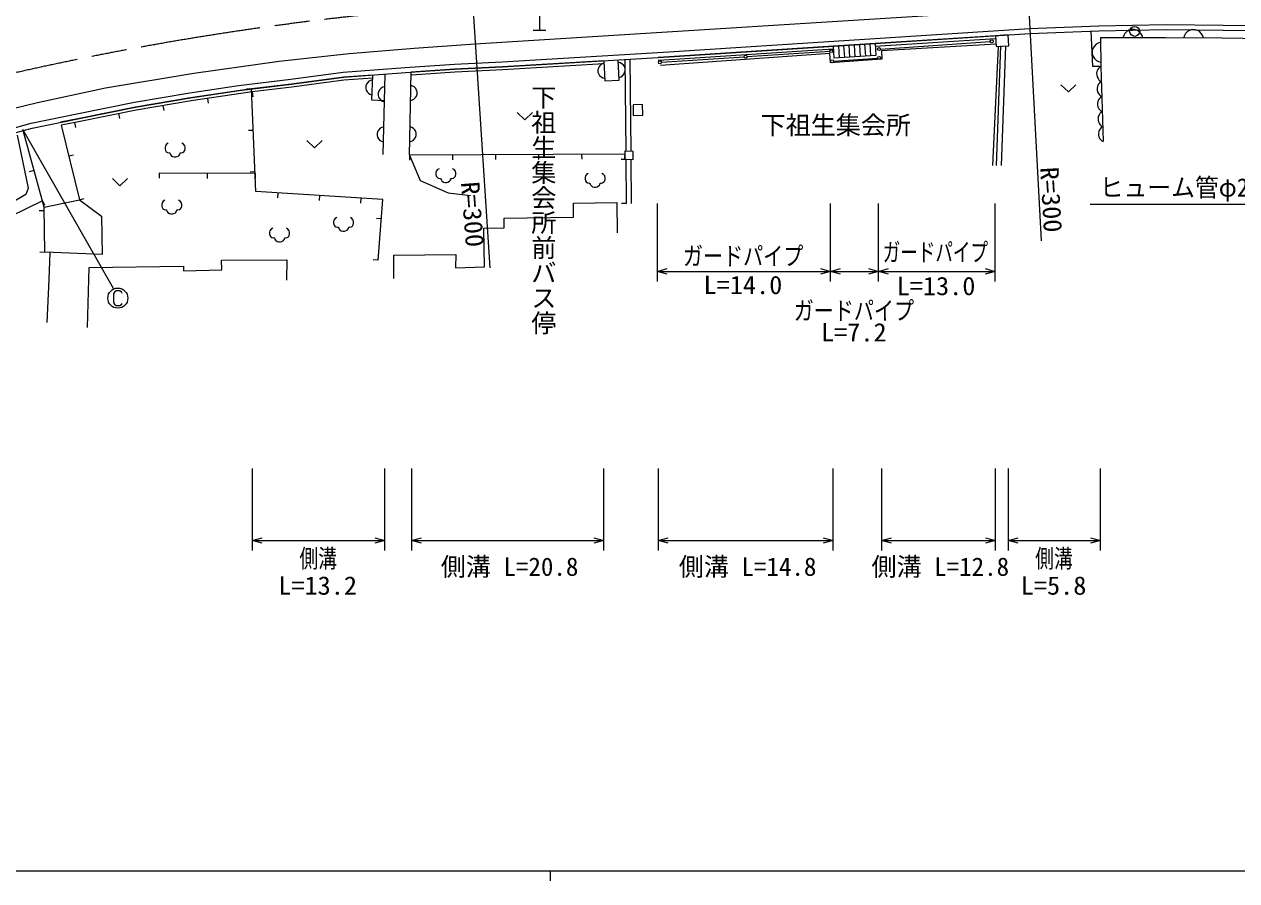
# Model space of a CAD drawing. Units: millimetres, scale not verified. Extents: x 40000 to 680000, y 20000 to 380000.
# Drawn here: x 215554 to 336494, y 204000 to 289452 of the extents above; entities that cross this region are included whole.
import ezdxf
from ezdxf.enums import TextEntityAlignment as Align

# ---------------------------------------------------------------- set-up
doc = ezdxf.new("R2010")
doc.units = ezdxf.units.MM
doc.header["$LTSCALE"] = 1000
doc.linetypes.add('CHAIN', pattern=[18.5, 12, -1.5, 3.5, -1.5])
for name, color, linetype, lineweight in [('M-BGD', 7, 'Continuous', 13), ('M-BGD-EXST', 7, 'Continuous', 13), ('M-BMK', 2, 'CHAIN', 13), ('M-STR-HTXT', 7, 'Continuous', 13), ('M-STR-STRC', 7, 'Continuous', 13), ('M-TTL-BAND', 7, 'Continuous', 13)]:
    doc.layers.add(name, color=color, linetype=linetype, lineweight=lineweight)
doc.layers.add('M-BGD-HTXT', color=7, linetype='Continuous')
doc.styles.add('@ＭＳ ゴシック', font='')
doc.styles.add('ＭＳ ゴシック', font='')
doc.styles.get('@ＭＳ ゴシック').set_extended_font_data('@MS Gothic')
doc.styles.get('ＭＳ ゴシック').set_extended_font_data('MS Gothic')

msp = doc.modelspace()

# ---------------------------------------------------------------- linework, layer by layer
at = {"layer": 'M-BGD'}
for p, q in [((266941, 291238), (266941, 288858)), ((315829, 289032), (322722, 289285)), ((322722, 289285), (329456, 289411)), ((329456, 289411), (335139, 289369)), ((335139, 289369), (341021, 289285)), ((266311, 288858), (267571, 288858)), ((279851, 286707), (315829, 289032)), ((279882, 286208), (315854, 288533)), ((312421, 288311), (300425, 287536)), ((312440, 288012), (300444, 287236)), ((313692, 288393), (312421, 288311)), ((312421, 288311), (312491, 287217)), ((313763, 287300), (313692, 288393)), ((315854, 288533), (322736, 288785)), ((321965, 288757), (322736, 288785)), ((322133, 285235), (321965, 288757)), ((322736, 288785), (329459, 288911)), ((322736, 288785), (329459, 288911)), ((329386, 288085), (322894, 288085)), ((322894, 288085), (322951, 285235)), ((325220, 288325), (325140, 288085)), ((325340, 288525), (325220, 288325)), ((325540, 288725), (325340, 288525)), ((325740, 288845), (325540, 288725)), ((325980, 288925), (325740, 288845)), ((326300, 288925), (325980, 288925)), ((326540, 288845), (326300, 288925)), ((326740, 288725), (326540, 288845)), ((326940, 288525), (326740, 288725)), ((327060, 288325), (326940, 288525)), ((327140, 288085), (327060, 288325)), ((335001, 288056), (329386, 288085)), ((329459, 288911), (335132, 288869)), ((329459, 288911), (335132, 288869)), ((331274, 288315), (331193, 288076)), ((331395, 288515), (331274, 288315)), ((331596, 288714), (331395, 288515)), ((331797, 288833), (331596, 288714)), ((332037, 288911), (331797, 288833)), ((332357, 288910), (332037, 288911)), ((332597, 288829), (332357, 288910)), ((332796, 288708), (332597, 288829)), ((332995, 288507), (332796, 288708)), ((333114, 288306), (332995, 288507)), ((333193, 288066), (333114, 288306)), ((341801, 287944), (335001, 288056)), ((335132, 288869), (341014, 288785)), ((335132, 288869), (341014, 288785)), ((263240, 285712), (279851, 286707)), ((296235, 287265), (279882, 286208)), ((296254, 286966), (279900, 285909)), ((287646, 286223), (295891, 286763)), ((300425, 287536), (296235, 287265)), ((296235, 287265), (296312, 286067)), ((296759, 287299), (296836, 286101)), ((297282, 287333), (297360, 286135)), ((297806, 287367), (297883, 286169)), ((298330, 287400), (298407, 286203)), ((298854, 287434), (298931, 286237)), ((299377, 287468), (299455, 286271)), ((299901, 287502), (299979, 286304)), ((300425, 287536), (300502, 286338)), ((300961, 286978), (311908, 287736)), ((312475, 287462), (301056, 286786)), ((301056, 286786), (301081, 285960)), ((312162, 275355), (312714, 287232)), ((312491, 287217), (313763, 287300)), ((312543, 275371), (312958, 287297)), ((313043, 275354), (313458, 287280)), ((322155, 287045), (322080, 286803)), ((322080, 286803), (322086, 286483)), ((322271, 287247), (322155, 287045)), ((322467, 287451), (322271, 287247)), ((322664, 287575), (322467, 287451)), ((322903, 287660), (322664, 287575)), ((253551, 285120), (258456, 285471)), ((258456, 285471), (263240, 285712)), ((263267, 285213), (279882, 286208)), ((273355, 285817), (263267, 285213)), ((273373, 285518), (263283, 284914)), ((273191, 285493), (273045, 285396)), ((273367, 285562), (273191, 285493)), ((273355, 285817), (273455, 283809)), ((274906, 283884), (274809, 285904)), ((275004, 285592), (274822, 285644)), ((275159, 285509), (275004, 285592)), ((275316, 285367), (275159, 285509)), ((275606, 276757), (275482, 285968)), ((276106, 276764), (275982, 285975)), ((279882, 286208), (278779, 286142)), ((279900, 285909), (278797, 285843)), ((295904, 286536), (279008, 285335)), ((279101, 285663), (287346, 286203)), ((295979, 285585), (295904, 286536)), ((301081, 285960), (295979, 285585)), ((296287, 285762), (300662, 286081)), ((300502, 286338), (296312, 286067)), ((322086, 286483), (322171, 286245)), ((322171, 286245), (322295, 286047)), ((322295, 286047), (322499, 285851)), ((322499, 285851), (322701, 285735)), ((322701, 285735), (322942, 285660)), ((242159, 283961), (247364, 284662)), ((247364, 284662), (253551, 285120)), ((247416, 284164), (253586, 284622)), ((250296, 284378), (247416, 284164)), ((250296, 284378), (250194, 281926)), ((251527, 284469), (251327, 276456)), ((253586, 284622), (258481, 284971)), ((253979, 276406), (254155, 284662)), ((258481, 284971), (254155, 284662)), ((258502, 284672), (254177, 284363)), ((258481, 284971), (263267, 285213)), ((263267, 285213), (258481, 284971)), ((263283, 284914), (258502, 284672)), ((272821, 285084), (272770, 284902)), ((272770, 284902), (272782, 284662)), ((272782, 284662), (272851, 284485)), ((272903, 285239), (272821, 285084)), ((272851, 284485), (272948, 284340)), ((273045, 285396), (272903, 285239)), ((272948, 284340), (273105, 284198)), ((274893, 284145), (275070, 284214)), ((275070, 284214), (275216, 284311)), ((275216, 284311), (275359, 284468)), ((275413, 285221), (275316, 285367)), ((275359, 284468), (275441, 284622)), ((275481, 285044), (275413, 285221)), ((275441, 284622), (275493, 284805)), ((275493, 284805), (275481, 285044)), ((322951, 285235), (322133, 285235)), ((322545, 284742), (322521, 284562)), ((322521, 284562), (322526, 284382)), ((322526, 284382), (322562, 284203)), ((322630, 284925), (322545, 284742)), ((322716, 285048), (322630, 284925)), ((322804, 285140), (322716, 285048)), ((322951, 285235), (322804, 285140)), ((322951, 285235), (323175, 277774)), ((232062, 282614), (236915, 283342)), ((236915, 283342), (242159, 283961)), ((236982, 282847), (242226, 283465)), ((242226, 283465), (238234, 282994)), ((242261, 283167), (238273, 282697)), ((242226, 283465), (247416, 284164)), ((247416, 284164), (242226, 283465)), ((247447, 283866), (242261, 283167)), ((250318, 284079), (247447, 283866)), ((249620, 283298), (249610, 283058)), ((249610, 283058), (249663, 282876)), ((249688, 283476), (249620, 283298)), ((249784, 283622), (249688, 283476)), ((249940, 283765), (249784, 283622)), ((250094, 283849), (249940, 283765)), ((250276, 283901), (250094, 283849)), ((251162, 283074), (251008, 282927)), ((251314, 283160), (251162, 283074)), ((251495, 283215), (251314, 283160)), ((254306, 283284), (254127, 283348)), ((254454, 283191), (254306, 283284)), ((254601, 283038), (254454, 283191)), ((254687, 282886), (254601, 283038)), ((273105, 284198), (273260, 284115)), ((273260, 284115), (273442, 284064)), ((273455, 283809), (274906, 283884)), ((318956, 283413), (319706, 282693)), ((319706, 282693), (320456, 283413)), ((322562, 284203), (322657, 284026)), ((322590, 283243), (322566, 283062)), ((322566, 283062), (322571, 282882)), ((322675, 283426), (322590, 283243)), ((322657, 284026), (322751, 283908)), ((322761, 283548), (322675, 283426)), ((322751, 283908), (322843, 283821)), ((322849, 283641), (322761, 283548)), ((322843, 283821), (322996, 283736)), ((322996, 283736), (322849, 283641)), ((226554, 281671), (232062, 282614)), ((226646, 281179), (232141, 282121)), ((232141, 282121), (226646, 281179)), ((232188, 281824), (226701, 280884)), ((232188, 281824), (226701, 280884)), ((238234, 282994), (232141, 282121)), ((232141, 282121), (236982, 282847)), ((238273, 282697), (232188, 281824)), ((238273, 282697), (232188, 281824)), ((233821, 282059), (233892, 281564)), ((238234, 282994), (237734, 282973)), ((238670, 272777), (238234, 282994)), ((238273, 282697), (238344, 282202)), ((249663, 282876), (249746, 282722)), ((249746, 282722), (249890, 282566)), ((249890, 282566), (250036, 282470)), ((250036, 282470), (250213, 282403)), ((250194, 281926), (251462, 281857)), ((250850, 282601), (250844, 282361)), ((250844, 282361), (250899, 282180)), ((250914, 282780), (250850, 282601)), ((250899, 282180), (250986, 282028)), ((251008, 282927), (250914, 282780)), ((250986, 282028), (251132, 281874)), ((251132, 281874), (251280, 281780)), ((254095, 281848), (254276, 281904)), ((254276, 281904), (254428, 281991)), ((254428, 281991), (254581, 282138)), ((254581, 282138), (254674, 282286)), ((254674, 282286), (254738, 282465)), ((254743, 282705), (254687, 282886)), ((254738, 282465), (254743, 282705)), ((322571, 282882), (322607, 282703)), ((322607, 282703), (322702, 282526)), ((322720, 281926), (322635, 281744)), ((322702, 282526), (322796, 282409)), ((322806, 282049), (322720, 281926)), ((322796, 282409), (322888, 282322)), ((322894, 282142), (322806, 282049)), ((322888, 282322), (323041, 282236)), ((323041, 282236), (322894, 282142)), ((220792, 280513), (226554, 281671)), ((220891, 280023), (226646, 281179)), ((226646, 281179), (220891, 280023)), ((226701, 280884), (220952, 279729)), ((226701, 280884), (220952, 279729)), ((229382, 281344), (229466, 280851)), ((251280, 281780), (251458, 281716)), ((264734, 280643), (265484, 279923)), ((265484, 279923), (266234, 280643)), ((277230, 281430), (276279, 281405)), ((276279, 281405), (276307, 280358)), ((277257, 280383), (277230, 281430)), ((322635, 281744), (322611, 281563)), ((322611, 281563), (322616, 281383)), ((322616, 281383), (322652, 281204)), ((322652, 281204), (322747, 281027)), ((322747, 281027), (322841, 280910)), ((322841, 280910), (322933, 280822)), ((322939, 280642), (322851, 280550)), ((322933, 280822), (323086, 280737)), ((323086, 280737), (322939, 280642)), ((209251, 277682), (216230, 279568)), ((216230, 279568), (220792, 280513)), ((216346, 279082), (220891, 280023)), ((220891, 280023), (219173, 279667)), ((220952, 279729), (219234, 279374)), ((220952, 279729), (219234, 279374)), ((219234, 279374), (221056, 271944)), ((220551, 279646), (220652, 279157)), ((224959, 280535), (225057, 280044)), ((276307, 280358), (277257, 280383)), ((322680, 280245), (322656, 280064)), ((322656, 280064), (322661, 279884)), ((322661, 279884), (322697, 279705)), ((322765, 280427), (322680, 280245)), ((322697, 279705), (322792, 279528)), ((322851, 280550), (322765, 280427)), ((322792, 279528), (322886, 279410)), ((322886, 279410), (322978, 279323)), ((209381, 277199), (216346, 279082)), ((214861, 278370), (215946, 273082)), ((217533, 271211), (215442, 278838)), ((238411, 278857), (237911, 278836)), ((250750, 278595), (250744, 278355)), ((250744, 278355), (250800, 278173)), ((250815, 278773), (250750, 278595)), ((250800, 278173), (250886, 278021)), ((250908, 278921), (250815, 278773)), ((251062, 279067), (250908, 278921)), ((251214, 279153), (251062, 279067)), ((251396, 279209), (251214, 279153)), ((254217, 279156), (254039, 279220)), ((254365, 279063), (254217, 279156)), ((254512, 278909), (254365, 279063)), ((254599, 278758), (254512, 278909)), ((254586, 278158), (254650, 278336)), ((254655, 278576), (254599, 278758)), ((254650, 278336), (254655, 278576)), ((322725, 278745), (322701, 278564)), ((322701, 278564), (322706, 278384)), ((322706, 278384), (322742, 278205)), ((322810, 278928), (322725, 278745)), ((322742, 278205), (322837, 278028)), ((322896, 279050), (322810, 278928)), ((322984, 279143), (322896, 279050)), ((322978, 279323), (323131, 279238)), ((323131, 279238), (322984, 279143)), ((229637, 277332), (229597, 277172)), ((229597, 277172), (229597, 277012)), ((229597, 277012), (229637, 276852)), ((229757, 277492), (229637, 277332)), ((229917, 277572), (229757, 277492)), ((231437, 277492), (231277, 277572)), ((231557, 277332), (231437, 277492)), ((231597, 277172), (231557, 277332)), ((231557, 276852), (231597, 277012)), ((231597, 277012), (231597, 277172)), ((243755, 277846), (244505, 277126)), ((244505, 277126), (245255, 277846)), ((250886, 278021), (251032, 277867)), ((251032, 277867), (251180, 277774)), ((251180, 277774), (251358, 277709)), ((254007, 277720), (254188, 277776)), ((254188, 277776), (254340, 277863)), ((254340, 277863), (254493, 278010)), ((254493, 278010), (254586, 278158)), ((322837, 278028), (322931, 277911)), ((322931, 277911), (323023, 277824)), ((323023, 277824), (323176, 277738)), ((219985, 276312), (220470, 276431)), ((229637, 276852), (229717, 276732)), ((229717, 276732), (229837, 276652)), ((229837, 276652), (229997, 276612)), ((229997, 276612), (230077, 276612)), ((230077, 276612), (230117, 276492)), ((230117, 276492), (230197, 276372)), ((230197, 276372), (230357, 276252)), ((230357, 276252), (230517, 276212)), ((230517, 276212), (230677, 276212)), ((230677, 276212), (230797, 276252)), ((230797, 276252), (230957, 276332)), ((230957, 276332), (231037, 276412)), ((231037, 276412), (231077, 276492)), ((231077, 276492), (231117, 276612)), ((231117, 276612), (231197, 276612)), ((231197, 276612), (231357, 276652)), ((231357, 276652), (231477, 276732)), ((231477, 276732), (231557, 276852)), ((275447, 276506), (253979, 276406)), ((253979, 276406), (253981, 275906)), ((253979, 276406), (255029, 273854)), ((258272, 276426), (258274, 275926)), ((262566, 276446), (262568, 275946)), ((266859, 276466), (266862, 275966)), ((271153, 276486), (271155, 275986)), ((275606, 275958), (275106, 275955)), ((275455, 276783), (275431, 275980)), ((275431, 275980), (276282, 275955)), ((275447, 276506), (275449, 276006)), ((276305, 276758), (275455, 276783)), ((275632, 271575), (275606, 275958)), ((275632, 271575), (275606, 275958)), ((276132, 271578), (276106, 275961)), ((276282, 275955), (276305, 276758)), ((216537, 274844), (216055, 274712)), ((229019, 274587), (229017, 274087)), ((238595, 274552), (229019, 274587)), ((233807, 274569), (233805, 274069)), ((238587, 274720), (238088, 274699)), ((238595, 274552), (238593, 274052)), ((256645, 274790), (256605, 274630)), ((256605, 274630), (256605, 274470)), ((256765, 274950), (256645, 274790)), ((256925, 275030), (256765, 274950)), ((258445, 274950), (258285, 275030)), ((258565, 274790), (258445, 274950)), ((258605, 274630), (258565, 274790)), ((258605, 274470), (258605, 274630)), ((271808, 274555), (271648, 274475)), ((273328, 274475), (273168, 274555)), ((224342, 274066), (225092, 273346)), ((225092, 273346), (225842, 274066)), ((255029, 273854), (257830, 272629)), ((256605, 274470), (256645, 274310)), ((256645, 274310), (256725, 274190)), ((256725, 274190), (256845, 274110)), ((256845, 274110), (257005, 274070)), ((257005, 274070), (257085, 274070)), ((257085, 274070), (257125, 273950)), ((257125, 273950), (257205, 273830)), ((257205, 273830), (257365, 273710)), ((257365, 273710), (257525, 273670)), ((257525, 273670), (257685, 273670)), ((257685, 273670), (257805, 273710)), ((257805, 273710), (257965, 273790)), ((257965, 273790), (258045, 273870)), ((258045, 273870), (258085, 273950)), ((258085, 273950), (258125, 274070)), ((258125, 274070), (258205, 274070)), ((258205, 274070), (258365, 274110)), ((258365, 274110), (258485, 274190)), ((258485, 274190), (258565, 274310)), ((258565, 274310), (258605, 274470)), ((271528, 274315), (271488, 274155)), ((271488, 274155), (271488, 273995)), ((271488, 273995), (271528, 273835)), ((271648, 274475), (271528, 274315)), ((271528, 273835), (271608, 273715)), ((271608, 273715), (271728, 273635)), ((271728, 273635), (271888, 273595)), ((271888, 273595), (271968, 273595)), ((271968, 273595), (272008, 273475)), ((272008, 273475), (272088, 273355)), ((272088, 273355), (272248, 273235)), ((272848, 273315), (272928, 273395)), ((272928, 273395), (272968, 273475)), ((272968, 273475), (273008, 273595)), ((273008, 273595), (273088, 273595)), ((273088, 273595), (273248, 273635)), ((273248, 273635), (273368, 273715)), ((273448, 274315), (273328, 274475)), ((273368, 273715), (273448, 273835)), ((273488, 274155), (273448, 274315)), ((273448, 273835), (273488, 273995)), ((273488, 273995), (273488, 274155)), ((215726, 272458), (213634, 271247)), ((215946, 273082), (215726, 272458)), ((251331, 271969), (238670, 272777)), ((240862, 272637), (240830, 272138)), ((244995, 272373), (244963, 271874)), ((257830, 272629), (260081, 272354)), ((272248, 273235), (272408, 273195)), ((272408, 273195), (272568, 273195)), ((272568, 273195), (272688, 273235)), ((272688, 273235), (272848, 273315)), ((217361, 271838), (214193, 270256)), ((217361, 271838), (217584, 271390)), ((217533, 271211), (221056, 271944)), ((217606, 266697), (217533, 271211)), ((221056, 271944), (221541, 272064)), ((221056, 271944), (223257, 270293)), ((229307, 271644), (229267, 271484)), ((229267, 271484), (229267, 271324)), ((229267, 271324), (229307, 271164)), ((229427, 271804), (229307, 271644)), ((229307, 271164), (229387, 271044)), ((229387, 271044), (229507, 270964)), ((229587, 271884), (229427, 271804)), ((229507, 270964), (229667, 270924)), ((229667, 270924), (229747, 270924)), ((229747, 270924), (229787, 270804)), ((230747, 270804), (230787, 270924)), ((230787, 270924), (230867, 270924)), ((230867, 270924), (231027, 270964)), ((231107, 271804), (230947, 271884)), ((231027, 270964), (231147, 271044)), ((231227, 271644), (231107, 271804)), ((231147, 271044), (231227, 271164)), ((231267, 271484), (231227, 271644)), ((231227, 271164), (231267, 271324)), ((231267, 271324), (231267, 271484)), ((249127, 272110), (249096, 271611)), ((250854, 265914), (251331, 271969)), ((270353, 271602), (274647, 271676)), ((270353, 270208), (270353, 271602)), ((274647, 271676), (274683, 268630)), ((275632, 271575), (275132, 271572)), ((217539, 270837), (217039, 270829)), ((223257, 270293), (223331, 266477)), ((229787, 270804), (229867, 270684)), ((229867, 270684), (230027, 270564)), ((230027, 270564), (230187, 270524)), ((230187, 270524), (230347, 270524)), ((230347, 270524), (230467, 270564)), ((230467, 270564), (230627, 270644)), ((230627, 270644), (230707, 270724)), ((230707, 270724), (230747, 270804)), ((246445, 269919), (246405, 269759)), ((246405, 269759), (246405, 269599)), ((246565, 270079), (246445, 269919)), ((246725, 270159), (246565, 270079)), ((248245, 270079), (248085, 270159)), ((248365, 269919), (248245, 270079)), ((248405, 269759), (248365, 269919)), ((248405, 269599), (248405, 269759)), ((251179, 270042), (250681, 270082)), ((263417, 270098), (270353, 270208)), ((263417, 269144), (263417, 270098)), ((240059, 268855), (240019, 268695)), ((240019, 268695), (240019, 268535)), ((240019, 268535), (240059, 268375)), ((240179, 269015), (240059, 268855)), ((240339, 269095), (240179, 269015)), ((241859, 269015), (241699, 269095)), ((241979, 268855), (241859, 269015)), ((242019, 268695), (241979, 268855)), ((241979, 268375), (242019, 268535)), ((242019, 268535), (242019, 268695)), ((246405, 269599), (246445, 269439)), ((246445, 269439), (246525, 269319)), ((246525, 269319), (246645, 269239)), ((246645, 269239), (246805, 269199)), ((246805, 269199), (246885, 269199)), ((246885, 269199), (246925, 269079)), ((246925, 269079), (247005, 268959)), ((247005, 268959), (247165, 268839)), ((247165, 268839), (247325, 268799)), ((247325, 268799), (247485, 268799)), ((247485, 268799), (247605, 268839)), ((247605, 268839), (247765, 268919)), ((247765, 268919), (247845, 268999)), ((247845, 268999), (247885, 269079)), ((247885, 269079), (247925, 269199)), ((247925, 269199), (248005, 269199)), ((248005, 269199), (248165, 269239)), ((248165, 269239), (248285, 269319)), ((248285, 269319), (248365, 269439)), ((248365, 269439), (248405, 269599)), ((261399, 269107), (263417, 269144)), ((261472, 265254), (261399, 269107)), ((240059, 268375), (240139, 268255)), ((240139, 268255), (240259, 268175)), ((240259, 268175), (240419, 268135)), ((240419, 268135), (240499, 268135)), ((240499, 268135), (240539, 268015)), ((240539, 268015), (240619, 267895)), ((240619, 267895), (240779, 267775)), ((240779, 267775), (240939, 267735)), ((240939, 267735), (241099, 267735)), ((241099, 267735), (241219, 267775)), ((241219, 267775), (241379, 267855)), ((241379, 267855), (241459, 267935)), ((241459, 267935), (241499, 268015)), ((241499, 268015), (241539, 268135)), ((241539, 268135), (241619, 268135)), ((241619, 268135), (241779, 268175)), ((241779, 268175), (241899, 268255)), ((241899, 268255), (241979, 268375)), ((217606, 266697), (217106, 266689)), ((223331, 266477), (217606, 266697)), ((218120, 266677), (218001, 263981)), ((252408, 266428), (258610, 266465)), ((252408, 264079), (252408, 266428)), ((258610, 266465), (258573, 265144)), ((221863, 259199), (222046, 265180)), ((222046, 265180), (231441, 265327)), ((231441, 265327), (231441, 264850)), ((231441, 264850), (235258, 264960)), ((235221, 265914), (241753, 265951)), ((235258, 264960), (235221, 265914)), ((241753, 265951), (241716, 263933)), ((250854, 265914), (250356, 265953)), ((258573, 265144), (261472, 265254)), ((218001, 263981), (217817, 259687))]:
    msp.add_line(p, q, dxfattribs=at)
for centre, radius in [((326313, 288740), 500), ((312058, 287747), 150), ((296040, 286773), 150), ((300811, 286968), 150), ((278952, 285653), 150), ((287496, 286213), 150), ((296138, 285751), 150), ((300811, 286091), 150)]:
    msp.add_circle(centre, radius, dxfattribs=at)
at = {"layer": 'M-BGD-EXST'}
for p, q in [((215377, 278979), (224433, 263120)), ((224569, 262725), (224449, 262565)), ((224449, 262565), (224449, 261685)), ((224729, 262845), (224569, 262725)), ((225089, 262845), (224729, 262845)), ((225249, 262725), (225089, 262845)), ((225329, 262605), (225249, 262725)), ((224449, 261685), (224569, 261525)), ((224569, 261525), (224729, 261405)), ((224729, 261405), (225089, 261405)), ((225089, 261405), (225249, 261485)), ((225249, 261485), (225329, 261605))]:
    msp.add_line(p, q, dxfattribs=at)
msp.add_circle((224889, 262125), 1000, dxfattribs=at)
at = {"layer": 'M-BMK'}
msp.add_arc((281018, -7963), 300000, 94.50577, 107.35223, dxfattribs=at)
at = {"layer": 'M-STR-HTXT'}
for p, q in [((315560, 294540), (316997, 267854)), ((260310, 291258), (261992, 265139)), ((278678, 271578), (278678, 263789)), ((295961, 263789), (295961, 271578)), ((300769, 263789), (300769, 271578)), ((312393, 263789), (312393, 271578)), ((351969, 271473), (321862, 271473)), ((278678, 264789), (279678, 265069)), ((294961, 265069), (295961, 264789)), ((295961, 264789), (296961, 265069)), ((299769, 265069), (300769, 264789)), ((300769, 264789), (301769, 265069)), ((311393, 265069), (312393, 264789)), ((279678, 264509), (278678, 264789)), ((278678, 264789), (295961, 264789)), ((295961, 264789), (294961, 264509)), ((296961, 264509), (295961, 264789)), ((295961, 264789), (300769, 264789)), ((300769, 264789), (299769, 264509)), ((301769, 264509), (300769, 264789)), ((300769, 264789), (312393, 264789)), ((312393, 264789), (311393, 264509)), ((238273, 245124), (238273, 236944)), ((251527, 236944), (251527, 245124)), ((254177, 245124), (254177, 236944)), ((273373, 236944), (273373, 245124)), ((278797, 245124), (278797, 236944)), ((296235, 236944), (296235, 245124)), ((301056, 245124), (301056, 236944)), ((312421, 236944), (312421, 245124)), ((313692, 245124), (313692, 236944)), ((322894, 236944), (322894, 245124)), ((238273, 237944), (239273, 238224)), ((239273, 237664), (238273, 237944)), ((238273, 237944), (251527, 237944)), ((250527, 238224), (251527, 237944)), ((251527, 237944), (250527, 237664)), ((254177, 237944), (255177, 238224)), ((255177, 237664), (254177, 237944)), ((254177, 237944), (273373, 237944)), ((272373, 238224), (273373, 237944)), ((273373, 237944), (272373, 237664)), ((278797, 237944), (279797, 238224)), ((279797, 237664), (278797, 237944)), ((278797, 237944), (296235, 237944)), ((295235, 238224), (296235, 237944)), ((296235, 237944), (295235, 237664)), ((301056, 237944), (302056, 238224)), ((302056, 237664), (301056, 237944)), ((301056, 237944), (312421, 237944)), ((311421, 238224), (312421, 237944)), ((312421, 237944), (311421, 237664)), ((313692, 237944), (314692, 238224)), ((314692, 237664), (313692, 237944)), ((313692, 237944), (322894, 237944)), ((321894, 238224), (322894, 237944)), ((322894, 237944), (321894, 237664))]:
    msp.add_line(p, q, dxfattribs=at)
at = {"layer": 'M-STR-STRC'}
for p, q in [((260539, 287501), (315838, 290944)), ((247950, 286541), (254442, 287049)), ((254442, 287049), (260539, 287501)), ((232467, 284582), (240991, 285767)), ((240991, 285767), (247950, 286541)), ((223660, 283114), (232467, 284582)), ((216886, 281646), (223660, 283114)), ((210845, 280178), (216886, 281646))]:
    msp.add_line(p, q, dxfattribs=at)
at = {"layer": 'M-TTL-BAND'}
for p, q in [((40000, 205000), (579000, 205000)), ((268000, 205000), (268000, 204000))]:
    msp.add_line(p, q, dxfattribs=at)

# ---------------------------------------------------------------- texts
at = {"layer": 'M-BGD-HTXT', "style": '@ＭＳ ゴシック'}
msp.add_text('下祖生集会所前バス停', height=1833, rotation=270, dxfattribs=at).set_placement((267346, 283425), align=Align.MIDDLE_LEFT)
at = {"layer": 'M-BGD-HTXT', "style": 'ＭＳ ゴシック'}
msp.add_text('下祖生集会所', height=1833, dxfattribs=at).set_placement((289002, 277921), align=Align.BOTTOM_LEFT)
at = {"layer": 'M-STR-HTXT', "style": 'ＭＳ ゴシック', "width": 1.05}
for rotation, p in [(273.4, (316334, 275136)), (274.4, (258565, 273643))]:
    msp.add_text('R=300', height=1833, rotation=rotation, dxfattribs=at).set_placement(p, align=Align.BOTTOM_LEFT)
at = {"layer": 'M-STR-HTXT', "style": 'ＭＳ ゴシック'}
for s, width, p in [('ヒューム管φ200 L=11.5', 0.95, (322822, 271703)), ('ガードパイプ', 0.8, (281260, 264860)), ('ガードパイプ', 0.7, (301181, 265245)), ('L=14.0', 1.05, (283311, 261977)), ('L=13.0', 1.05, (302572, 261872)), ('ガードパイプ', 0.8, (292305, 259415)), ('L=7.2', 1.05, (295024, 257253)), ('側溝', 0.75, (243000, 234692)), ('側溝', 0.75, (316393, 234692)), ('L=13.2', 1.05, (240891, 231989)), ('L=5.8', 1.05, (314952, 231989))]:
    msp.add_text(s, height=1833, dxfattribs=dict(at, width=width)).set_placement(p, align=Align.BOTTOM_LEFT)
for s, p in [('側溝 L=20.8', (257100, 233870)), ('側溝 L=14.8', (280841, 233870)), ('側溝 L=12.8', (300063, 233870))]:
    msp.add_text(s, height=1833, dxfattribs=at).set_placement(p, align=Align.BOTTOM_LEFT)

doc.saveas('drawing.dxf')
